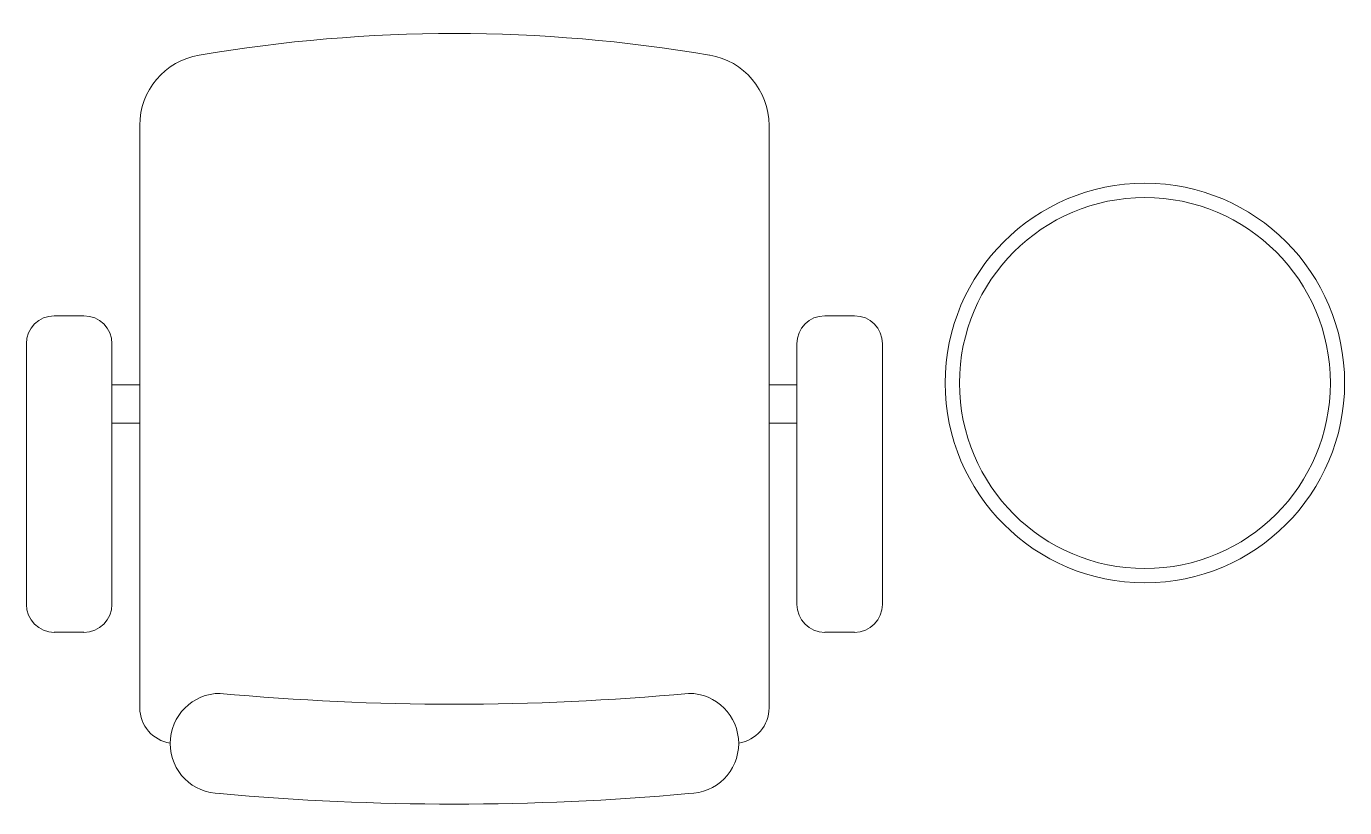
# Model space of a CAD drawing. Header units: millimetres. Extents: x 26027 to 581921, y 7230 to 233891.
# Drawn here: x 556346 to 557270, y 128346 to 128893 of the extents above; entities that cross this region are included whole.
import ezdxf

# ---------------------------------------------------------------- set-up
doc = ezdxf.new("R2010")
doc.units = ezdxf.units.MM
doc.header["$LTSCALE"] = 5
doc.layers.get('0').update_dxf_attribs({"color": 252})
doc.layers.add('Medical Equipment and Furniture', color=252, linetype='Continuous', lineweight=0)
doc.layers.add('NEW', color=252, linetype='Continuous', lineweight=5)

# ---------------------------------------------------------------- blocks, each defined once
blk = doc.blocks.new('*X15')
at = {"color": 0}
for p, q in [((5, 3), (5, 3)), ((5, 3), (5, 3)), ((5, 3), (5, 3)), ((5, 3), (5, 3)), ((5, 3), (5, 3)), ((5, 3), (5, 3)), ((5, 3), (5, 3)), ((5, 3), (5, 3)), ((5, 3), (5, 3)), ((5, 3), (5, 3)), ((5, 3), (5, 3)), ((5, 3), (5, 3)), ((5, 3), (5, 3)), ((5, 3), (5, 3)), ((5, 3), (5, 3)), ((5, 3), (5, 3)), ((5, 3), (5, 3)), ((5, 3), (5, 3)), ((5, 3), (5, 3)), ((5, 3), (5, 3)), ((5, 3), (5, 3)), ((5, 3), (5, 3)), ((5, 3), (5, 3)), ((5, 3), (5, 3)), ((5, 3), (5, 3)), ((5, 3), (5, 3)), ((5, 3), (5, 3)), ((5, 3), (5, 3)), ((5, 3), (5, 3)), ((5, 3), (5, 3)), ((5, 3), (5, 3)), ((5, 3), (5, 3)), ((5, 3), (5, 3)), ((5, 3), (5, 3)), ((5, 3), (5, 3)), ((5, 3), (5, 3)), ((5, 3), (5, 3)), ((5, 3), (5, 3)), ((5, 3), (5, 3)), ((5, 3), (5, 3)), ((5, 3), (5, 3)), ((5, 3), (5, 3)), ((5, 3), (5, 3)), ((5, 3), (5, 3)), ((5, 3), (5, 3)), ((5, 3), (5, 3)), ((5, 3), (5, 3)), ((5, 3), (5, 3)), ((5, 3), (5, 3)), ((5, 3), (5, 3)), ((5, 3), (5, 3)), ((5, 3), (5, 3)), ((5, 3), (5, 3)), ((5, 3), (5, 3)), ((5, 3), (5, 3)), ((5, 3), (5, 3)), ((5, 3), (5, 3)), ((5, 3), (5, 3)), ((5, 3), (5, 3)), ((5, 3), (5, 3)), ((5, 3), (5, 3)), ((5, 3), (5, 3)), ((5, 3), (5, 3)), ((5, 3), (5, 3)), ((5, 3), (5, 3)), ((5, 3), (5, 3)), ((6, 3), (5, 3)), ((5, 3), (5, 3)), ((6, 3), (5, 3)), ((5, 3), (5, 3)), ((6, 3), (5, 3)), ((5, 3), (5, 3)), ((6, 3), (5, 3)), ((5, 3), (5, 3)), ((5, 3), (5, 3)), ((5, 3), (5, 3)), ((5, 3), (5, 3)), ((5, 3), (5, 3)), ((5, 3), (5, 3)), ((5, 3), (5, 3)), ((5, 3), (5, 3)), ((5, 3), (5, 3)), ((5, 3), (5, 3)), ((5, 3), (5, 3)), ((5, 3), (5, 3)), ((5, 3), (5, 3)), ((5, 3), (5, 3)), ((5, 3), (5, 3)), ((5, 3), (5, 3)), ((5, 3), (5, 3)), ((5, 3), (5, 3)), ((5, 3), (5, 3)), ((5, 3), (5, 3)), ((5, 3), (5, 3)), ((5, 3), (5, 3)), ((5, 3), (5, 3)), ((6, 3), (6, 3)), ((6, 3), (6, 3)), ((6, 3), (6, 3)), ((6, 3), (6, 3)), ((6, 3), (6, 3)), ((6, 3), (6, 3)), ((6, 3), (6, 3)), ((6, 3), (6, 3)), ((6, 3), (6, 3)), ((6, 3), (6, 3)), ((6, 3), (6, 3)), ((6, 3), (6, 3)), ((6, 3), (6, 3)), ((6, 3), (6, 3)), ((6, 3), (6, 3)), ((6, 3), (6, 3)), ((6, 3), (6, 3)), ((6, 3), (6, 3)), ((6, 3), (6, 3)), ((6, 3), (6, 3)), ((6, 3), (6, 3)), ((6, 3), (6, 3)), ((6, 3), (6, 3)), ((6, 3), (6, 3)), ((6, 3), (6, 3)), ((6, 3), (6, 3)), ((6, 3), (6, 3)), ((6, 3), (6, 3)), ((6, 3), (6, 3)), ((6, 3), (6, 3)), ((6, 3), (6, 3)), ((6, 3), (6, 3)), ((6, 3), (6, 3)), ((6, 3), (6, 3)), ((6, 3), (6, 3)), ((6, 3), (6, 3)), ((6, 3), (6, 3)), ((6, 3), (6, 3)), ((6, 3), (6, 3)), ((6, 3), (6, 3)), ((6, 3), (6, 3)), ((6, 3), (6, 3)), ((6, 3), (6, 3)), ((6, 3), (6, 3)), ((6, 3), (6, 3)), ((6, 3), (6, 3)), ((6, 3), (6, 3)), ((6, 3), (6, 3)), ((6, 3), (6, 3)), ((6, 3), (6, 3)), ((6, 3), (6, 3)), ((6, 3), (6, 3)), ((6, 3), (6, 3)), ((6, 3), (6, 3)), ((6, 3), (6, 3)), ((6, 3), (6, 3)), ((6, 3), (6, 3)), ((6, 3), (6, 3)), ((6, 3), (6, 3)), ((6, 3), (6, 3)), ((6, 3), (6, 3)), ((6, 3), (6, 3)), ((6, 3), (6, 3)), ((6, 3), (6, 3)), ((6, 3), (6, 3)), ((6, 3), (6, 3)), ((6, 3), (6, 3)), ((6, 3), (6, 3)), ((6, 3), (6, 3)), ((6, 3), (6, 3)), ((6, 3), (6, 3)), ((6, 3), (6, 3)), ((6, 3), (6, 3)), ((6, 3), (6, 3)), ((6, 3), (6, 3)), ((6, 3), (6, 3)), ((6, 3), (6, 3)), ((6, 3), (6, 3)), ((6, 3), (6, 3)), ((6, 3), (6, 3)), ((6, 3), (6, 3)), ((6, 3), (6, 3)), ((6, 3), (6, 3)), ((6, 3), (6, 3)), ((6, 3), (6, 3)), ((6, 3), (6, 3)), ((6, 3), (6, 3)), ((6, 3), (6, 3)), ((6, 3), (6, 3)), ((6, 3), (6, 3)), ((6, 3), (6, 3)), ((6, 3), (6, 3)), ((6, 3), (6, 3)), ((6, 3), (6, 3)), ((6, 3), (6, 3)), ((6, 3), (6, 3)), ((6, 3), (6, 3)), ((6, 3), (6, 3)), ((6, 3), (6, 3)), ((6, 3), (6, 3)), ((6, 3), (6, 3)), ((6, 3), (6, 3)), ((6, 3), (6, 3)), ((6, 3), (6, 3)), ((6, 3), (6, 3)), ((6, 3), (6, 3)), ((6, 3), (6, 3)), ((6, 3), (6, 3)), ((6, 3), (6, 3)), ((6, 3), (6, 3)), ((6, 3), (6, 3)), ((6, 3), (6, 3)), ((6, 3), (6, 3)), ((6, 3), (6, 3)), ((6, 3), (6, 3)), ((6, 3), (6, 3)), ((6, 3), (6, 3)), ((6, 3), (6, 3)), ((6, 3), (6, 3)), ((6, 3), (6, 3)), ((6, 3), (6, 3)), ((6, 3), (6, 3)), ((6, 3), (6, 3)), ((6, 3), (6, 3)), ((6, 3), (6, 3)), ((6, 3), (6, 3)), ((6, 3), (6, 3)), ((6, 3), (6, 3)), ((6, 3), (6, 3)), ((6, 3), (6, 3)), ((6, 3), (6, 3)), ((6, 3), (6, 3)), ((6, 3), (6, 3)), ((6, 3), (6, 3)), ((6, 3), (6, 3)), ((6, 3), (6, 3)), ((6, 3), (6, 3)), ((6, 3), (6, 3)), ((6, 3), (6, 3)), ((6, 3), (6, 3)), ((6, 3), (6, 3)), ((6, 3), (6, 3)), ((6, 3), (6, 3)), ((6, 3), (6, 3)), ((6, 3), (6, 3)), ((6, 3), (6, 3)), ((6, 3), (6, 3)), ((6, 3), (6, 3)), ((6, 3), (6, 3)), ((6, 3), (6, 3)), ((6, 3), (6, 3)), ((6, 3), (6, 3)), ((6, 3), (6, 3)), ((6, 3), (6, 3)), ((6, 3), (6, 3)), ((6, 3), (6, 3)), ((6, 3), (6, 3)), ((6, 3), (6, 3)), ((6, 3), (6, 3)), ((6, 3), (6, 3)), ((6, 3), (6, 3)), ((6, 3), (6, 3)), ((6, 3), (6, 3)), ((6, 3), (6, 3)), ((6, 3), (6, 3)), ((6, 3), (6, 3)), ((6, 3), (6, 3)), ((6, 3), (6, 3)), ((6, 3), (6, 3)), ((6, 3), (6, 3)), ((6, 3), (6, 3)), ((6, 3), (6, 3)), ((6, 3), (6, 3)), ((6, 3), (6, 3)), ((6, 3), (6, 3)), ((6, 3), (6, 3)), ((6, 3), (6, 3)), ((6, 3), (6, 3)), ((6, 3), (6, 3)), ((6, 3), (6, 3)), ((6, 3), (6, 3)), ((6, 3), (6, 3)), ((6, 3), (6, 3)), ((6, 3), (6, 3)), ((6, 3), (6, 3)), ((6, 3), (6, 3)), ((6, 3), (6, 3)), ((6, 3), (6, 3)), ((6, 3), (6, 3)), ((6, 3), (6, 3)), ((6, 3), (6, 3)), ((6, 3), (6, 3)), ((6, 3), (6, 3)), ((6, 3), (6, 3)), ((6, 3), (6, 3)), ((6, 3), (6, 3)), ((6, 3), (6, 3)), ((6, 3), (6, 3)), ((6, 3), (6, 3)), ((6, 3), (6, 3)), ((6, 3), (6, 3)), ((6, 3), (6, 3)), ((6, 3), (6, 3)), ((6, 3), (6, 3)), ((6, 3), (5, 3)), ((6, 3), (5, 3)), ((6, 3), (5, 3)), ((6, 3), (5, 3)), ((6, 3), (5, 3)), ((6, 3), (6, 3)), ((6, 3), (6, 3)), ((6, 3), (6, 3)), ((6, 3), (6, 3)), ((6, 3), (6, 3)), ((6, 3), (6, 3)), ((6, 3), (6, 3)), ((6, 3), (6, 3)), ((6, 3), (6, 3)), ((6, 3), (6, 3)), ((6, 3), (6, 3)), ((6, 3), (6, 3)), ((6, 3), (6, 3)), ((6, 3), (6, 3)), ((6, 3), (6, 3)), ((6, 3), (6, 3)), ((6, 3), (6, 3)), ((6, 3), (6, 3)), ((6, 3), (6, 3)), ((6, 3), (6, 3)), ((6, 3), (6, 3)), ((6, 3), (6, 3)), ((6, 3), (6, 3)), ((6, 3), (6, 3)), ((6, 3), (6, 3)), ((6, 3), (6, 3)), ((6, 3), (6, 3)), ((6, 3), (6, 3)), ((6, 3), (6, 3)), ((6, 3), (6, 3)), ((6, 3), (6, 3)), ((6, 3), (6, 3)), ((6, 3), (6, 3)), ((6, 3), (6, 3)), ((6, 3), (6, 3)), ((6, 3), (6, 3)), ((6, 3), (6, 3)), ((6, 3), (6, 3)), ((6, 3), (6, 3)), ((6, 3), (6, 3)), ((6, 3), (6, 3)), ((6, 3), (6, 3)), ((6, 3), (6, 3)), ((6, 3), (6, 3)), ((6, 3), (6, 3)), ((6, 3), (6, 3)), ((6, 3), (6, 3)), ((6, 3), (6, 3)), ((6, 3), (6, 3)), ((6, 3), (6, 3)), ((6, 3), (6, 3)), ((6, 3), (6, 3)), ((6, 3), (6, 3)), ((6, 3), (6, 3)), ((6, 3), (6, 3)), ((6, 3), (6, 3)), ((6, 3), (6, 3)), ((6, 3), (6, 3)), ((6, 3), (6, 3)), ((6, 3), (6, 3)), ((6, 3), (6, 3)), ((6, 3), (6, 3)), ((6, 3), (6, 3)), ((6, 3), (6, 3)), ((6, 3), (6, 3)), ((6, 3), (6, 3)), ((6, 3), (6, 3)), ((6, 3), (6, 3)), ((6, 3), (6, 3)), ((6, 3), (6, 3)), ((6, 3), (6, 3)), ((6, 3), (6, 3)), ((6, 3), (6, 3)), ((6, 3), (6, 3)), ((6, 3), (6, 3)), ((6, 3), (6, 3)), ((6, 3), (6, 3)), ((6, 3), (6, 3)), ((6, 3), (6, 3)), ((6, 3), (6, 3)), ((6, 3), (6, 3)), ((6, 3), (6, 3)), ((6, 3), (6, 3)), ((6, 3), (6, 3)), ((6, 3), (6, 3)), ((6, 3), (6, 3)), ((6, 3), (6, 3)), ((6, 3), (6, 3)), ((6, 3), (6, 3)), ((6, 3), (6, 3)), ((6, 3), (6, 3)), ((6, 3), (6, 3)), ((6, 3), (6, 3)), ((6, 3), (6, 3)), ((6, 3), (6, 3)), ((6, 3), (6, 3)), ((6, 3), (6, 3)), ((6, 3), (6, 3)), ((6, 3), (6, 3)), ((6, 3), (6, 3)), ((6, 3), (6, 3)), ((6, 3), (6, 3)), ((6, 3), (6, 3)), ((6, 3), (6, 3)), ((6, 3), (6, 3)), ((6, 3), (6, 3)), ((6, 3), (6, 3)), ((6, 3), (6, 3)), ((6, 3), (6, 3)), ((6, 3), (6, 3)), ((6, 3), (6, 3)), ((6, 3), (6, 3)), ((6, 3), (6, 3)), ((6, 3), (6, 3)), ((6, 3), (6, 3)), ((6, 3), (6, 3)), ((6, 3), (6, 3)), ((6, 3), (6, 3)), ((6, 3), (6, 3)), ((6, 3), (6, 3)), ((6, 3), (6, 3)), ((6, 3), (6, 3)), ((6, 3), (6, 3)), ((6, 3), (6, 3)), ((6, 3), (6, 3)), ((6, 3), (6, 3)), ((6, 3), (6, 3)), ((6, 3), (6, 3)), ((6, 3), (6, 3)), ((6, 3), (6, 3)), ((6, 3), (6, 3)), ((6, 3), (6, 3)), ((6, 3), (6, 3)), ((6, 3), (6, 3)), ((6, 3), (6, 3)), ((6, 3), (6, 3)), ((6, 3), (6, 3)), ((6, 3), (6, 3)), ((6, 3), (6, 3)), ((6, 3), (6, 3)), ((6, 3), (6, 3)), ((6, 3), (6, 3)), ((6, 3), (6, 3)), ((6, 3), (6, 3)), ((6, 3), (6, 3)), ((6, 3), (6, 3)), ((6, 3), (6, 3)), ((6, 3), (6, 3)), ((6, 3), (6, 3)), ((6, 3), (6, 3)), ((6, 3), (6, 3)), ((6, 3), (6, 3)), ((6, 3), (6, 3)), ((6, 3), (6, 3)), ((6, 3), (6, 3)), ((6, 3), (6, 3)), ((6, 3), (6, 3)), ((6, 3), (6, 3)), ((6, 3), (6, 3)), ((6, 3), (6, 3)), ((6, 3), (6, 3)), ((6, 3), (6, 3)), ((6, 3), (6, 3)), ((6, 3), (6, 3)), ((6, 3), (6, 3)), ((6, 3), (6, 3)), ((6, 3), (6, 3)), ((6, 3), (6, 3)), ((6, 3), (6, 3)), ((6, 3), (6, 3)), ((6, 3), (6, 3)), ((6, 3), (6, 3)), ((6, 3), (6, 3)), ((6, 3), (6, 3)), ((6, 3), (6, 3)), ((6, 3), (6, 3)), ((6, 3), (6, 3)), ((6, 3), (6, 3)), ((6, 3), (6, 3)), ((6, 3), (6, 3)), ((6, 3), (6, 3)), ((6, 3), (6, 3)), ((6, 3), (6, 3)), ((6, 3), (6, 3)), ((6, 3), (6, 3)), ((6, 3), (6, 3)), ((6, 3), (6, 3)), ((6, 3), (6, 3)), ((6, 3), (6, 3)), ((6, 3), (6, 3)), ((6, 3), (6, 3)), ((6, 3), (6, 3)), ((6, 3), (6, 3)), ((6, 3), (6, 3)), ((6, 3), (6, 3)), ((6, 3), (6, 3)), ((6, 3), (6, 3)), ((6, 3), (6, 3)), ((6, 3), (6, 3)), ((6, 3), (6, 3)), ((6, 3), (6, 3)), ((6, 3), (6, 3)), ((6, 3), (6, 3)), ((6, 3), (6, 3)), ((6, 3), (6, 3)), ((6, 3), (6, 3)), ((6, 3), (6, 3)), ((6, 3), (6, 3)), ((6, 3), (6, 3)), ((6, 3), (6, 3)), ((6, 3), (6, 3)), ((6, 3), (6, 3)), ((6, 3), (6, 3)), ((6, 3), (6, 3)), ((6, 3), (6, 3)), ((6, 3), (6, 3)), ((6, 3), (6, 3)), ((6, 3), (6, 3)), ((6, 3), (6, 3)), ((6, 3), (6, 3)), ((6, 3), (6, 3)), ((6, 3), (6, 3)), ((6, 3), (6, 3)), ((6, 3), (6, 3)), ((6, 3), (6, 3)), ((6, 3), (6, 3)), ((6, 3), (6, 3)), ((6, 3), (6, 3)), ((6, 3), (6, 3)), ((6, 3), (6, 3)), ((6, 3), (6, 3)), ((6, 3), (6, 3)), ((6, 3), (6, 3)), ((6, 3), (6, 3)), ((6, 3), (6, 3)), ((6, 3), (6, 3)), ((6, 3), (6, 3)), ((6, 3), (6, 3)), ((6, 3), (6, 3)), ((6, 3), (6, 3)), ((6, 3), (6, 3)), ((6, 3), (6, 3)), ((6, 3), (6, 3)), ((6, 3), (6, 3)), ((6, 3), (6, 3)), ((6, 3), (6, 3)), ((6, 3), (6, 3)), ((6, 3), (6, 3)), ((6, 3), (6, 3)), ((6, 3), (6, 3)), ((6, 3), (6, 3)), ((6, 3), (6, 3)), ((6, 3), (6, 3)), ((6, 3), (6, 3)), ((6, 3), (6, 3)), ((6, 3), (6, 3)), ((6, 3), (6, 3)), ((6, 3), (6, 3)), ((6, 3), (6, 3)), ((6, 3), (6, 3)), ((6, 3), (6, 3)), ((6, 3), (6, 3)), ((6, 3), (6, 3)), ((6, 3), (6, 3)), ((6, 3), (6, 3)), ((6, 3), (6, 3)), ((6, 3), (6, 3)), ((6, 3), (6, 3)), ((6, 3), (6, 3)), ((6, 3), (6, 3)), ((6, 3), (6, 3)), ((6, 3), (6, 3)), ((6, 3), (6, 3)), ((6, 3), (6, 3)), ((6, 3), (6, 3)), ((6, 3), (6, 3)), ((6, 3), (6, 3)), ((6, 3), (6, 3)), ((6, 3), (6, 3)), ((6, 3), (6, 3)), ((6, 3), (6, 3)), ((6, 3), (6, 3)), ((6, 3), (6, 3)), ((6, 3), (6, 3)), ((6, 3), (6, 3)), ((6, 3), (6, 3)), ((6, 3), (6, 3)), ((6, 3), (6, 3)), ((6, 3), (6, 3)), ((6, 3), (6, 3)), ((6, 3), (6, 3)), ((6, 3), (6, 3)), ((6, 3), (6, 3)), ((6, 3), (6, 3)), ((6, 3), (6, 3)), ((6, 3), (6, 3)), ((6, 3), (6, 3)), ((6, 3), (6, 3)), ((6, 3), (6, 3)), ((6, 3), (6, 3)), ((6, 3), (6, 3)), ((6, 3), (6, 3)), ((6, 3), (6, 3)), ((6, 3), (6, 3)), ((6, 3), (6, 3)), ((6, 3), (6, 3)), ((6, 3), (6, 3)), ((6, 3), (6, 3)), ((6, 3), (6, 3)), ((6, 3), (6, 3)), ((6, 3), (6, 3)), ((6, 3), (6, 3)), ((6, 3), (6, 3)), ((6, 3), (6, 3)), ((6, 3), (6, 3)), ((6, 3), (6, 3)), ((6, 3), (6, 3))]:
    blk.add_line(p, q, dxfattribs=at)
blk = doc.blocks.new('*X16')
at = {"color": 0}
for p, q in [((13, 1), (13, 1)), ((13, 1), (13, 1)), ((13, 1), (13, 1)), ((13, 1), (13, 1)), ((13, 1), (13, 1)), ((13, 1), (13, 1)), ((13, 1), (13, 1)), ((13, 1), (13, 1)), ((13, 1), (13, 1)), ((13, 1), (13, 1)), ((13, 1), (13, 1)), ((13, 1), (13, 1)), ((13, 1), (13, 1)), ((13, 1), (13, 1)), ((13, 1), (13, 1)), ((13, 1), (14, 1)), ((13, 1), (14, 1)), ((13, 1), (14, 1)), ((13, 1), (13, 1)), ((13, 1), (13, 1)), ((13, 1), (13, 1)), ((13, 1), (13, 1)), ((13, 1), (13, 1)), ((13, 1), (13, 1)), ((13, 1), (13, 1)), ((13, 1), (13, 1)), ((13, 1), (13, 1)), ((13, 1), (13, 1)), ((13, 1), (13, 1)), ((13, 1), (13, 1)), ((13, 1), (13, 1)), ((13, 1), (13, 1)), ((13, 1), (13, 1)), ((13, 1), (13, 1)), ((13, 1), (13, 1)), ((13, 1), (13, 1)), ((13, 1), (13, 1)), ((13, 1), (13, 1)), ((13, 1), (13, 1)), ((13, 1), (13, 1)), ((13, 1), (13, 1)), ((13, 1), (13, 1)), ((13, 1), (13, 1)), ((13, 1), (13, 1)), ((13, 1), (13, 1)), ((13, 1), (13, 1)), ((13, 1), (13, 1)), ((13, 1), (13, 1)), ((13, 1), (13, 1)), ((13, 1), (13, 1)), ((13, 1), (13, 1)), ((13, 1), (13, 1)), ((13, 1), (13, 1)), ((13, 1), (13, 1)), ((13, 1), (13, 1)), ((13, 1), (13, 1)), ((13, 1), (13, 1)), ((13, 1), (13, 1)), ((13, 1), (13, 1)), ((13, 1), (13, 1)), ((13, 1), (13, 1)), ((13, 1), (13, 1)), ((13, 1), (13, 1)), ((13, 1), (13, 1)), ((13, 1), (13, 1)), ((13, 1), (13, 1)), ((13, 1), (13, 1)), ((13, 1), (13, 1)), ((13, 1), (13, 1)), ((13, 1), (13, 1)), ((13, 1), (13, 1)), ((13, 1), (13, 1)), ((13, 1), (13, 1)), ((13, 1), (13, 1)), ((13, 1), (13, 1)), ((13, 1), (13, 1)), ((13, 1), (13, 1)), ((13, 1), (13, 1)), ((13, 1), (13, 1)), ((13, 1), (13, 1)), ((13, 1), (13, 1)), ((13, 1), (13, 1)), ((13, 1), (13, 1)), ((13, 1), (13, 1)), ((13, 1), (13, 1)), ((13, 1), (13, 1)), ((13, 1), (13, 1)), ((13, 1), (13, 1)), ((13, 1), (13, 1)), ((13, 1), (13, 1)), ((13, 1), (13, 1)), ((13, 1), (13, 1)), ((13, 1), (13, 1)), ((13, 1), (13, 1)), ((13, 1), (13, 1)), ((13, 1), (13, 1)), ((13, 1), (13, 1)), ((13, 1), (13, 1)), ((13, 1), (13, 1)), ((13, 1), (13, 1)), ((13, 1), (13, 1)), ((13, 1), (13, 1)), ((13, 1), (13, 1)), ((13, 1), (13, 1)), ((13, 1), (13, 1)), ((13, 1), (13, 1)), ((13, 1), (13, 1)), ((13, 1), (13, 1)), ((13, 1), (13, 1)), ((13, 1), (13, 1)), ((13, 1), (13, 1)), ((13, 1), (13, 1)), ((13, 1), (13, 1)), ((13, 1), (13, 1)), ((13, 1), (13, 1)), ((13, 1), (13, 1)), ((13, 1), (13, 1)), ((13, 1), (13, 1)), ((13, 1), (13, 1)), ((13, 1), (13, 1)), ((13, 1), (13, 1)), ((13, 1), (13, 1)), ((13, 1), (13, 1)), ((13, 1), (14, 1)), ((13, 0), (13, 0)), ((13, 0), (13, 0)), ((13, 0), (13, 0)), ((13, 0), (13, 0)), ((13, 0), (13, 0)), ((13, 0), (13, 0)), ((13, 0), (13, 0)), ((13, 0), (13, 0)), ((13, 0), (13, 0)), ((13, 0), (13, 0)), ((13, 0), (13, 0)), ((13, 0), (13, 0)), ((13, 0), (13, 0)), ((13, 0), (13, 0)), ((13, 0), (13, 0)), ((13, 0), (13, 0)), ((13, 0), (13, 0)), ((13, 0), (13, 0)), ((13, 0), (13, 0)), ((13, 0), (13, 0)), ((13, 0), (13, 0)), ((13, 0), (13, 0)), ((13, 0), (13, 0)), ((13, 0), (13, 0)), ((13, 0), (13, 0)), ((13, 0), (13, 0)), ((13, 0), (13, 0)), ((13, 0), (13, 0)), ((13, 0), (13, 0)), ((13, 0), (13, 0)), ((13, 0), (13, 0)), ((13, 0), (13, 0)), ((13, 0), (13, 0)), ((13, 0), (13, 0)), ((13, 0), (13, 0)), ((13, 0), (13, 0)), ((13, 0), (13, 0)), ((13, 0), (13, 0)), ((13, 0), (13, 0)), ((13, 0), (13, 0)), ((13, 0), (13, 0)), ((13, 0), (13, 0)), ((13, 0), (13, 0)), ((13, 0), (13, 0)), ((13, 0), (13, 0)), ((13, 0), (13, 0)), ((13, 0), (13, 0)), ((13, 0), (13, 0)), ((13, 0), (14, 0)), ((13, 0), (14, 0)), ((13, 0), (13, 0)), ((13, 0), (14, 0)), ((14, 1), (14, 1)), ((14, 1), (14, 1)), ((14, 1), (14, 1)), ((14, 1), (14, 1)), ((14, 1), (14, 1)), ((14, 1), (14, 1)), ((14, 1), (14, 1)), ((14, 1), (14, 1)), ((14, 1), (14, 1)), ((14, 1), (14, 1)), ((14, 1), (14, 1)), ((14, 1), (14, 1)), ((14, 1), (14, 1)), ((14, 1), (14, 1)), ((14, 1), (14, 1)), ((14, 1), (14, 1)), ((14, 1), (14, 1)), ((14, 1), (14, 1)), ((14, 1), (14, 1)), ((14, 1), (14, 1)), ((14, 1), (14, 1)), ((14, 1), (14, 1)), ((14, 1), (14, 1)), ((14, 1), (14, 1)), ((14, 1), (14, 1)), ((14, 1), (14, 1)), ((14, 1), (14, 1)), ((14, 1), (14, 1)), ((14, 1), (14, 1)), ((14, 1), (14, 1)), ((14, 1), (14, 1)), ((14, 1), (14, 1)), ((14, 1), (14, 1)), ((14, 1), (14, 1)), ((14, 1), (14, 1)), ((14, 1), (14, 1)), ((14, 1), (14, 1)), ((14, 1), (14, 1)), ((14, 1), (14, 1)), ((14, 1), (14, 1)), ((14, 1), (14, 1)), ((14, 1), (14, 1)), ((14, 1), (14, 1)), ((14, 1), (14, 1)), ((14, 1), (14, 1)), ((14, 1), (14, 1)), ((14, 1), (14, 1)), ((14, 1), (14, 1)), ((14, 1), (14, 1)), ((14, 1), (14, 1)), ((14, 1), (14, 1)), ((14, 1), (14, 1)), ((14, 1), (14, 1)), ((14, 1), (14, 1)), ((14, 1), (14, 1)), ((14, 1), (14, 1)), ((14, 1), (14, 1)), ((14, 1), (14, 1)), ((14, 1), (14, 1)), ((14, 1), (14, 1)), ((14, 1), (14, 1)), ((14, 1), (14, 1)), ((14, 1), (14, 1)), ((14, 1), (14, 1)), ((14, 1), (14, 1)), ((14, 1), (14, 1)), ((14, 1), (14, 1)), ((14, 1), (14, 1)), ((14, 1), (14, 1)), ((14, 1), (14, 1)), ((14, 1), (14, 1)), ((14, 1), (14, 1)), ((14, 1), (14, 1)), ((14, 1), (14, 1)), ((14, 1), (14, 1)), ((14, 1), (14, 1)), ((14, 1), (14, 1)), ((14, 1), (14, 1)), ((14, 1), (14, 1)), ((14, 1), (14, 1)), ((14, 1), (14, 1)), ((14, 1), (14, 1)), ((14, 1), (14, 1)), ((14, 1), (14, 1)), ((14, 1), (14, 1)), ((14, 1), (14, 1)), ((14, 1), (14, 1)), ((14, 1), (14, 1)), ((14, 1), (14, 1)), ((14, 1), (14, 1)), ((14, 1), (14, 1)), ((14, 1), (14, 1)), ((14, 1), (14, 1)), ((14, 1), (14, 1)), ((14, 0), (14, 0)), ((14, 0), (14, 0)), ((14, 0), (14, 0)), ((14, 0), (14, 0)), ((14, 0), (14, 0)), ((14, 0), (14, 0)), ((14, 0), (14, 0)), ((14, 0), (14, 0)), ((14, 0), (14, 0)), ((14, 0), (14, 0)), ((14, 0), (14, 0)), ((14, 0), (14, 0)), ((14, 0), (14, 0)), ((14, 0), (14, 0)), ((14, 0), (14, 0)), ((14, 0), (14, 0)), ((14, 0), (14, 0)), ((14, 0), (14, 0)), ((14, 0), (14, 0)), ((14, 0), (14, 0)), ((14, 0), (14, 0)), ((14, 0), (14, 0)), ((14, 0), (14, 0)), ((14, 0), (14, 0)), ((14, 0), (14, 0)), ((14, 0), (14, 0)), ((14, 0), (14, 0)), ((14, 0), (14, 0)), ((14, 0), (14, 0)), ((14, 0), (14, 0)), ((14, 0), (14, 0)), ((14, 0), (14, 0)), ((14, 0), (14, 0)), ((14, 0), (14, 0)), ((14, 0), (14, 0)), ((14, 0), (14, 0)), ((14, 0), (14, 0)), ((14, 0), (14, 0)), ((14, 0), (14, 0)), ((14, 0), (14, 0)), ((14, 0), (14, 0)), ((14, 0), (14, 0)), ((14, 0), (14, 0)), ((14, 0), (14, 0)), ((14, 0), (14, 0)), ((14, 0), (14, 0)), ((14, 0), (14, 0)), ((14, 0), (14, 0)), ((13, 0), (13, 0)), ((13, 0), (14, 0)), ((13, 0), (13, 0)), ((13, 0), (14, 0)), ((13, 0), (13, 0)), ((13, 0), (14, 0)), ((13, 0), (13, 0)), ((13, 0), (13, 0)), ((13, 0), (13, 0)), ((13, 0), (13, 0)), ((13, 0), (14, 0)), ((13, 0), (13, 0)), ((13, 0), (14, 0)), ((13, 0), (13, 0)), ((13, 0), (14, 0)), ((13, 0), (13, 0)), ((13, 0), (14, 0)), ((13, 0), (13, 0)), ((13, 0), (14, 0)), ((13, 0), (13, 0)), ((13, 0), (14, 0)), ((13, 0), (13, 0)), ((13, 0), (14, 0)), ((13, 0), (13, 0)), ((13, 0), (13, 0)), ((13, 0), (13, 0)), ((13, 0), (14, 0)), ((13, 0), (13, 0)), ((13, 0), (14, 0)), ((13, 0), (13, 0)), ((13, 0), (14, 0)), ((13, 0), (13, 0)), ((13, 0), (14, 0)), ((13, 0), (13, 0)), ((13, 0), (13, 0)), ((13, 0), (13, 0)), ((13, 0), (13, 0)), ((13, 0), (13, 0)), ((13, 0), (13, 0)), ((13, 0), (13, 0)), ((13, 0), (13, 0)), ((13, 0), (13, 0)), ((13, 0), (13, 0)), ((13, 0), (13, 0)), ((13, 0), (13, 0)), ((13, 0), (13, 0)), ((13, 0), (13, 0)), ((13, 0), (13, 0)), ((13, 0), (13, 0)), ((13, 0), (13, 0)), ((13, 0), (13, 0)), ((13, 0), (13, 0)), ((13, 0), (13, 0)), ((13, 0), (13, 0)), ((13, 0), (13, 0)), ((13, 0), (13, 0)), ((13, 0), (13, 0)), ((13, 0), (13, 0)), ((13, 0), (13, 0)), ((13, 0), (13, 0)), ((13, 0), (13, 0)), ((13, 0), (13, 0)), ((13, 0), (13, 0)), ((13, 0), (13, 0)), ((13, -1), (13, -1)), ((13, -1), (13, -1)), ((13, -1), (13, -1)), ((13, -1), (13, -1)), ((13, -1), (13, -1)), ((13, -1), (14, -1)), ((13, -1), (13, -1)), ((14, 0), (14, 0)), ((14, 0), (14, 0)), ((14, 0), (14, 0)), ((14, 0), (14, 0)), ((14, 0), (14, 0)), ((14, 0), (14, 0)), ((14, 0), (14, 0)), ((14, 0), (14, 0)), ((14, 0), (14, 0)), ((14, 0), (14, 0)), ((14, 0), (14, 0)), ((14, 0), (14, 0)), ((14, 0), (14, 0)), ((14, 0), (14, 0)), ((14, 0), (14, 0)), ((13, 0), (14, 0)), ((14, 0), (14, 0)), ((14, 0), (14, 0)), ((14, 0), (14, 0)), ((14, 0), (14, 0)), ((14, 0), (14, 0)), ((14, 0), (14, 0)), ((14, 0), (14, 0)), ((14, 0), (14, 0)), ((14, 0), (14, 0)), ((14, 0), (14, 0)), ((14, 0), (14, 0)), ((14, 0), (14, 0)), ((14, 0), (14, 0)), ((14, 0), (14, 0)), ((14, 0), (14, 0)), ((14, 0), (14, 0)), ((14, 0), (14, 0)), ((14, 0), (14, 0)), ((14, 0), (14, 0)), ((14, 0), (14, 0)), ((14, 0), (14, 0)), ((14, 0), (14, 0)), ((14, 0), (14, 0)), ((14, 0), (14, 0)), ((14, 0), (14, 0)), ((14, 0), (14, 0)), ((14, 0), (14, 0)), ((14, 0), (14, 0)), ((14, 0), (14, 0)), ((14, 0), (14, 0)), ((14, 0), (14, 0)), ((14, 0), (14, 0)), ((14, 0), (14, 0)), ((14, 0), (14, 0)), ((14, -1), (14, -1)), ((14, -1), (14, -1)), ((14, -1), (14, -1)), ((14, -1), (14, -1)), ((14, -1), (14, -1))]:
    blk.add_line(p, q, dxfattribs=at)
blk = doc.blocks.new('GF21018-P')
at = {"color": 0}
for p, q in [((-0.2207, 0.47563), (-0.2207, 0.0675)), ((0.22049, 0.47563), (0.22049, 0.0675)), ((-0.2806, 0.34221), (-0.25983, 0.34221)), ((0.25963, 0.34221), (0.2804, 0.34221)), ((-0.30021, 0.32259), (-0.30021, 0.14)), ((-0.24021, 0.32259), (-0.24021, 0.14)), ((0.24001, 0.32259), (0.24001, 0.14)), ((0.30001, 0.32259), (0.30001, 0.14)), ((-0.24021, 0.29372), (-0.2207, 0.29372)), ((0.22049, 0.29372), (0.24001, 0.29372)), ((-0.24021, 0.26708), (-0.2207, 0.26708)), ((0.22049, 0.26708), (0.24001, 0.26708)), ((-0.2806, 0.12039), (-0.25983, 0.12039)), ((0.25963, 0.12039), (0.2804, 0.12039))]:
    blk.add_line(p, q, dxfattribs=at)
for points in [[(0.24001, 0.29372), (0.24001, 0.29372), (0.24001, 0.29372), (0.24001, 0.29372), (0.24001, 0.29372), (0.24001, 0.29372), (0.24001, 0.29372), (0.24001, 0.29372), (0.24001, 0.29372), (0.24001, 0.29372), (0.24001, 0.29372), (0.24001, 0.29372), (0.24001, 0.29372), (0.24001, 0.29372), (0.24001, 0.29372), (0.24001, 0.29372), (0.24001, 0.29372), (0.24001, 0.29372), (0.24001, 0.29372), (0.24001, 0.29372), (0.24001, 0.29372), (0.24001, 0.29372), (0.24001, 0.29372), (0.24001, 0.29372), (0.24001, 0.29372), (0.24001, 0.29372), (0.24001, 0.29372), (0.24001, 0.29372), (0.24001, 0.29372), (0.24001, 0.29372), (0.24001, 0.29372), (0.24001, 0.29372), (0.24001, 0.29372), (0.24001, 0.29372), (0.24001, 0.29372), (0.24001, 0.29372), (0.24001, 0.29372), (0.24001, 0.29372), (0.24001, 0.29372), (0.24001, 0.29372), (0.24001, 0.29372), (0.24001, 0.29372), (0.24001, 0.29372), (0.24001, 0.29372), (0.24001, 0.29372), (0.24001, 0.29372), (0.24001, 0.29372), (0.24001, 0.29372), (0.24001, 0.29372), (0.24001, 0.29372), (0.24001, 0.29372), (0.24001, 0.29372), (0.24001, 0.29372), (0.24001, 0.29372), (0.24001, 0.29372), (0.24001, 0.29372), (0.24001, 0.29372), (0.24001, 0.29372), (0.24001, 0.29372), (0.24001, 0.29372), (0.24001, 0.29372), (0.24001, 0.29372), (0.24001, 0.29372), (0.24001, 0.29372), (0.24001, 0.29372), (0.24001, 0.29372), (0.24001, 0.29372), (0.24001, 0.29372), (0.24001, 0.29372), (0.24001, 0.29372), (0.24001, 0.29372), (0.24001, 0.29372), (0.24001, 0.29372), (0.24001, 0.29372), (0.24001, 0.29372), (0.24001, 0.29372), (0.24001, 0.29372), (0.24001, 0.29372), (0.24001, 0.29372), (0.24001, 0.29372), (0.24001, 0.29372), (0.24001, 0.29372), (0.24001, 0.29372), (0.24001, 0.29372), (0.24001, 0.29372), (0.24001, 0.29372), (0.24001, 0.29372), (0.24001, 0.29372), (0.24001, 0.29372), (0.24001, 0.29372), (0.24001, 0.29372), (0.24001, 0.29372), (0.24001, 0.29372), (0.24001, 0.29372), (0.24001, 0.29372), (0.24001, 0.29372), (0.24001, 0.29372), (0.24001, 0.29372), (0.24001, 0.29372), (0.24001, 0.29372), (0.24001, 0.29372), (0.24001, 0.29372), (0.24001, 0.29372), (0.24001, 0.29372), (0.24001, 0.29372), (0.24001, 0.29372), (0.24001, 0.29372), (0.24001, 0.29372), (0.24001, 0.29372), (0.24001, 0.29372), (0.24001, 0.29372), (0.24001, 0.29372), (0.24001, 0.29372), (0.24001, 0.29372), (0.24001, 0.29372), (0.24001, 0.29372), (0.24001, 0.29372), (0.24001, 0.29372), (0.24001, 0.29372), (0.24001, 0.29372), (0.24001, 0.29372), (0.24001, 0.29372), (0.24001, 0.29372), (0.24001, 0.29372), (0.24001, 0.29372), (0.24001, 0.29372), (0.24001, 0.29372), (0.24001, 0.29372), (0.24001, 0.29372), (0.24001, 0.29372), (0.24001, 0.29372), (0.24001, 0.29372), (0.24001, 0.29372), (0.24001, 0.29372), (0.24001, 0.29372), (0.24001, 0.29372), (0.24001, 0.29372), (0.24001, 0.29372), (0.24001, 0.29372), (0.24001, 0.29372), (0.24001, 0.29372), (0.24001, 0.29372), (0.24001, 0.29372), (0.24001, 0.29372), (0.24001, 0.29372), (0.24001, 0.29372), (0.24001, 0.29372), (0.24001, 0.29372), (0.24001, 0.29372), (0.24001, 0.29372), (0.24001, 0.29372), (0.24001, 0.29372), (0.24001, 0.29372), (0.24001, 0.29372), (0.24001, 0.29372), (0.24001, 0.29372), (0.24001, 0.29372), (0.24001, 0.29372), (0.24001, 0.29372), (0.24001, 0.29372), (0.24001, 0.29372), (0.24001, 0.29372), (0.24001, 0.29372), (0.24001, 0.29372), (0.24001, 0.29372), (0.24001, 0.29372), (0.24001, 0.29372), (0.24001, 0.29372), (0.24001, 0.29372), (0.24001, 0.29372), (0.24001, 0.29372), (0.24001, 0.29372), (0.24001, 0.29372), (0.24001, 0.29372), (0.24001, 0.29372), (0.24001, 0.29372), (0.24001, 0.29372), (0.24001, 0.29372), (0.24001, 0.29372), (0.24001, 0.29372), (0.24001, 0.29372), (0.24001, 0.29372), (0.24001, 0.29372), (0.24001, 0.29372), (0.24001, 0.29372), (0.24001, 0.29372), (0.24001, 0.29372), (0.24001, 0.29372), (0.24001, 0.29372), (0.24001, 0.29372), (0.24001, 0.29372), (0.24001, 0.29372), (0.24001, 0.29372), (0.24001, 0.29372), (0.24001, 0.29372), (0.24001, 0.29372), (0.24001, 0.29372), (0.24001, 0.29372), (0.24001, 0.29372), (0.24001, 0.29372), (0.24001, 0.29372), (0.24001, 0.29372), (0.24001, 0.29372), (0.24001, 0.29372), (0.24001, 0.29372), (0.24001, 0.29372), (0.24001, 0.29372), (0.24001, 0.29372), (0.24001, 0.29372), (0.24001, 0.29372), (0.24001, 0.29372), (0.24001, 0.29372), (0.24001, 0.29372), (0.24001, 0.29372), (0.24001, 0.29372), (0.24001, 0.29372), (0.24001, 0.29372), (0.24001, 0.29372), (0.24001, 0.29372), (0.24001, 0.29372), (0.24001, 0.29372), (0.24001, 0.29372), (0.24001, 0.29372), (0.24001, 0.29372), (0.24001, 0.29372), (0.24001, 0.29372), (0.24001, 0.29372), (0.24001, 0.29372), (0.24001, 0.29372), (0.24001, 0.29372), (0.24001, 0.29372), (0.24001, 0.29372), (0.24001, 0.29372), (0.24001, 0.29372), (0.24001, 0.29372), (0.24001, 0.29372), (0.24001, 0.29372), (0.24001, 0.29372), (0.24001, 0.29372), (0.24001, 0.29372), (0.24001, 0.29372), (0.24001, 0.29372), (0.24001, 0.29372), (0.24001, 0.29372), (0.24001, 0.29372), (0.24001, 0.29372), (0.24001, 0.29372), (0.24001, 0.29372), (0.24001, 0.29372), (0.24001, 0.29372), (0.24001, 0.29372), (0.24001, 0.29372), (0.24001, 0.29372), (0.24001, 0.29372), (0.24001, 0.29372), (0.24001, 0.29372), (0.24001, 0.29372), (0.24001, 0.29372), (0.24001, 0.29372), (0.24001, 0.29372), (0.24001, 0.29372), (0.24001, 0.29372), (0.24001, 0.29372), (0.24001, 0.29372), (0.24001, 0.29372), (0.24001, 0.29372), (0.24001, 0.29372), (0.24001, 0.29372), (0.24001, 0.29372), (0.24001, 0.29372), (0.24001, 0.29372), (0.24001, 0.29372), (0.24001, 0.29372), (0.24001, 0.29372), (0.24001, 0.29372), (0.24001, 0.29372), (0.24001, 0.29372)], [(0.24001, 0.29372), (0.24001, 0.29372), (0.24001, 0.29372), (0.24001, 0.29372), (0.24001, 0.29372), (0.24001, 0.29372), (0.24001, 0.29372), (0.24001, 0.29372), (0.24001, 0.29372), (0.24001, 0.29372), (0.24001, 0.29372), (0.24001, 0.29372), (0.24001, 0.29372), (0.24001, 0.29372), (0.24001, 0.29372), (0.24001, 0.29372), (0.24001, 0.29372), (0.24001, 0.29372), (0.24001, 0.29372), (0.24001, 0.29372), (0.24001, 0.29372), (0.24001, 0.29372), (0.24001, 0.29372), (0.24001, 0.29372), (0.24001, 0.29372), (0.24001, 0.29372), (0.24001, 0.29372), (0.24001, 0.29372), (0.24001, 0.29372), (0.24001, 0.29372), (0.24001, 0.29372), (0.24001, 0.29372), (0.24001, 0.29372), (0.24001, 0.29372), (0.24001, 0.29372), (0.24001, 0.29372), (0.24001, 0.29372), (0.24001, 0.29372), (0.24001, 0.29372), (0.24001, 0.29372), (0.24001, 0.29372), (0.24001, 0.29372), (0.24001, 0.29372), (0.24001, 0.29372), (0.24001, 0.29372), (0.24001, 0.29372), (0.24001, 0.29372), (0.24001, 0.29372), (0.24001, 0.29372), (0.24001, 0.29372), (0.24001, 0.29372), (0.24001, 0.29372), (0.24001, 0.29372), (0.24001, 0.29372), (0.24001, 0.29372), (0.24001, 0.29372), (0.24001, 0.29372), (0.24001, 0.29372), (0.24001, 0.29372), (0.24001, 0.29372), (0.24001, 0.29372), (0.24001, 0.29372), (0.24001, 0.29372), (0.24001, 0.29372), (0.24001, 0.29372), (0.24001, 0.29372), (0.24001, 0.29372), (0.24001, 0.29372), (0.24001, 0.29372), (0.24001, 0.29372), (0.24001, 0.29372), (0.24001, 0.29372), (0.24001, 0.29372), (0.24001, 0.29372), (0.24001, 0.29372), (0.24001, 0.29372), (0.24001, 0.29372), (0.24001, 0.29372), (0.24001, 0.29372), (0.24001, 0.29372), (0.24001, 0.29372), (0.24001, 0.29372), (0.24001, 0.29372), (0.24001, 0.29372), (0.24001, 0.29372), (0.24001, 0.29372), (0.24001, 0.29372), (0.24001, 0.29372), (0.24001, 0.29372), (0.24001, 0.29372), (0.24001, 0.29372), (0.24001, 0.29372), (0.24001, 0.29372), (0.24001, 0.29372), (0.24001, 0.29372), (0.24001, 0.29372), (0.24001, 0.29372), (0.24001, 0.29372), (0.24001, 0.29372), (0.24001, 0.29372), (0.24001, 0.29372), (0.24001, 0.29372), (0.24001, 0.29372), (0.24001, 0.29372), (0.24001, 0.29372), (0.24001, 0.29372), (0.24001, 0.29372), (0.24001, 0.29372), (0.24001, 0.29372), (0.24001, 0.29372), (0.24001, 0.29372), (0.24001, 0.29372), (0.24001, 0.29372), (0.24001, 0.29372), (0.24001, 0.29372), (0.24001, 0.29372), (0.24001, 0.29372), (0.24001, 0.29372), (0.24001, 0.29372), (0.24001, 0.29372), (0.24001, 0.29372), (0.24001, 0.29372), (0.24001, 0.29372), (0.24001, 0.29372), (0.24001, 0.29372), (0.24001, 0.29372), (0.24001, 0.29372), (0.24001, 0.29372), (0.24001, 0.29372), (0.24001, 0.29372), (0.24001, 0.29372), (0.24001, 0.29372), (0.24001, 0.29372), (0.24001, 0.29372), (0.24001, 0.29372), (0.24001, 0.29372), (0.24001, 0.29372), (0.24001, 0.29372), (0.24001, 0.29372), (0.24001, 0.29372), (0.24001, 0.29372), (0.24001, 0.29372), (0.24001, 0.29372), (0.24001, 0.29372), (0.24001, 0.29372), (0.24001, 0.29372), (0.24001, 0.29372), (0.24001, 0.29372), (0.24001, 0.29372), (0.24001, 0.29372), (0.24001, 0.29372), (0.24001, 0.29372), (0.24001, 0.29372), (0.24001, 0.29372), (0.24001, 0.29372), (0.24001, 0.29372), (0.24001, 0.29372), (0.24001, 0.29372), (0.24001, 0.29372), (0.24001, 0.29372), (0.24001, 0.29372), (0.24001, 0.29372), (0.24001, 0.29372), (0.24001, 0.29372), (0.24001, 0.29372), (0.24001, 0.29372), (0.24001, 0.29372), (0.24001, 0.29372), (0.24001, 0.29372), (0.24001, 0.29372), (0.24001, 0.29372), (0.24001, 0.29372), (0.24001, 0.29372), (0.24001, 0.29372), (0.24001, 0.29372), (0.24001, 0.29372), (0.24001, 0.29372), (0.24001, 0.29372), (0.24001, 0.29372), (0.24001, 0.29372), (0.24001, 0.29372), (0.24001, 0.29372), (0.24001, 0.29372), (0.24001, 0.29372), (0.24001, 0.29372), (0.24001, 0.29372), (0.24001, 0.29372), (0.24001, 0.29372), (0.24001, 0.29372), (0.24001, 0.29372), (0.24001, 0.29372), (0.24001, 0.29372), (0.24001, 0.29372), (0.24001, 0.29372), (0.24001, 0.29372), (0.24001, 0.29372), (0.24001, 0.29372), (0.24001, 0.29372), (0.24001, 0.29372), (0.24001, 0.29372), (0.24001, 0.29372), (0.24001, 0.29372), (0.24001, 0.29372), (0.24001, 0.29372), (0.24001, 0.29372), (0.24001, 0.29372), (0.24001, 0.29372), (0.24001, 0.29372), (0.24001, 0.29372), (0.24001, 0.29372), (0.24001, 0.29372), (0.24001, 0.29372), (0.24001, 0.29372), (0.24001, 0.29372), (0.24001, 0.29372), (0.24001, 0.29372), (0.24001, 0.29372), (0.24001, 0.29372), (0.24001, 0.29372)], [(0.24001, 0.29372), (0.24001, 0.29372), (0.24001, 0.29372), (0.24001, 0.29372), (0.24001, 0.29372), (0.24001, 0.29372), (0.24001, 0.29372), (0.24001, 0.29372), (0.24001, 0.29372), (0.24001, 0.29372), (0.24001, 0.29372), (0.24001, 0.29372), (0.24001, 0.29372), (0.24001, 0.29372), (0.24001, 0.29372), (0.24001, 0.29372), (0.24001, 0.29372), (0.24001, 0.29372), (0.24001, 0.29372), (0.24001, 0.29372), (0.24001, 0.29372), (0.24001, 0.29372), (0.24001, 0.29372), (0.24001, 0.29372), (0.24001, 0.29372), (0.24001, 0.29372), (0.24001, 0.29372), (0.24001, 0.29372), (0.24001, 0.29372), (0.24001, 0.29372), (0.24001, 0.29372), (0.24001, 0.29372), (0.24001, 0.29372), (0.24001, 0.29372), (0.24001, 0.29372), (0.24001, 0.29372), (0.24001, 0.29372), (0.24001, 0.29372), (0.24001, 0.29372), (0.24001, 0.29372), (0.24001, 0.29372), (0.24001, 0.29372), (0.24001, 0.29372), (0.24001, 0.29372), (0.24001, 0.29372), (0.24001, 0.29372), (0.24001, 0.29372), (0.24001, 0.29372), (0.24001, 0.29372), (0.24001, 0.29372), (0.24001, 0.29372), (0.24001, 0.29372), (0.24001, 0.29372), (0.24001, 0.29372), (0.24001, 0.29372), (0.24001, 0.29372), (0.24001, 0.29372), (0.24001, 0.29372), (0.24001, 0.29372), (0.24001, 0.29372), (0.24001, 0.29372), (0.24001, 0.29372), (0.24001, 0.29372), (0.24001, 0.29372), (0.24001, 0.29372), (0.24001, 0.29372), (0.24001, 0.29372), (0.24001, 0.29372), (0.24001, 0.29372), (0.24001, 0.29372), (0.24001, 0.29372), (0.24001, 0.29372), (0.24001, 0.29372), (0.24001, 0.29372), (0.24001, 0.29372), (0.24001, 0.29372), (0.24001, 0.29372), (0.24001, 0.29372), (0.24001, 0.29372), (0.24001, 0.29372), (0.24001, 0.29372), (0.24001, 0.29372), (0.24001, 0.29372), (0.24001, 0.29372), (0.24001, 0.29372), (0.24001, 0.29372), (0.24001, 0.29372), (0.24001, 0.29372), (0.24001, 0.29372), (0.24001, 0.29372), (0.24001, 0.29372), (0.24001, 0.29372), (0.24001, 0.29372), (0.24001, 0.29372), (0.24001, 0.29372), (0.24001, 0.29372), (0.24001, 0.29372), (0.24001, 0.29372), (0.24001, 0.29372), (0.24001, 0.29372), (0.24001, 0.29372), (0.24001, 0.29372), (0.24001, 0.29372), (0.24001, 0.29372), (0.24001, 0.29372), (0.24001, 0.29372), (0.24001, 0.29372), (0.24001, 0.29372), (0.24001, 0.29372), (0.24001, 0.29372), (0.24001, 0.29372), (0.24001, 0.29372), (0.24001, 0.29372), (0.24001, 0.29372), (0.24001, 0.29372), (0.24001, 0.29372), (0.24001, 0.29372), (0.24001, 0.29372), (0.24001, 0.29372), (0.24001, 0.29372), (0.24001, 0.29372), (0.24001, 0.29372), (0.24001, 0.29372), (0.24001, 0.29372), (0.24001, 0.29372), (0.24001, 0.29372), (0.24001, 0.29372), (0.24001, 0.29372), (0.24001, 0.29372), (0.24001, 0.29372), (0.24001, 0.29372), (0.24001, 0.29372), (0.24001, 0.29372), (0.24001, 0.29372), (0.24001, 0.29372), (0.24001, 0.29372), (0.24001, 0.29372), (0.24001, 0.29372), (0.24001, 0.29372), (0.24001, 0.29372), (0.24001, 0.29372), (0.24001, 0.29372), (0.24001, 0.29372), (0.24001, 0.29372), (0.24001, 0.29372), (0.24001, 0.29372), (0.24001, 0.29372), (0.24001, 0.29372), (0.24001, 0.29372), (0.24001, 0.29372), (0.24001, 0.29372), (0.24001, 0.29372), (0.24001, 0.29372), (0.24001, 0.29372), (0.24001, 0.29372), (0.24001, 0.29372), (0.24001, 0.29372), (0.24001, 0.29372), (0.24001, 0.29372), (0.24001, 0.29372), (0.24001, 0.29372), (0.24001, 0.29372), (0.24001, 0.29372), (0.24001, 0.29372), (0.24001, 0.29372), (0.24001, 0.29372), (0.24001, 0.29372), (0.24001, 0.29372), (0.24001, 0.29372), (0.24001, 0.29372), (0.24001, 0.29372), (0.24001, 0.29372), (0.24001, 0.29372), (0.24001, 0.29372), (0.24001, 0.29372), (0.24001, 0.29372), (0.24001, 0.29372), (0.24001, 0.29372), (0.24001, 0.29372), (0.24001, 0.29372), (0.24001, 0.29372), (0.24001, 0.29372), (0.24001, 0.29372), (0.24001, 0.29372), (0.24001, 0.29372), (0.24001, 0.29372), (0.24001, 0.29372), (0.24001, 0.29372), (0.24001, 0.29372), (0.24001, 0.29372), (0.24001, 0.29372), (0.24001, 0.29372), (0.24001, 0.29372), (0.24001, 0.29372), (0.24001, 0.29372), (0.24001, 0.29372), (0.24001, 0.29372), (0.24001, 0.29372), (0.24001, 0.29372), (0.24001, 0.29372), (0.24001, 0.29372), (0.24001, 0.29372), (0.24001, 0.29372), (0.24001, 0.29372), (0.24001, 0.29372), (0.24001, 0.29372), (0.24001, 0.29372), (0.24001, 0.29372), (0.24001, 0.29372), (0.24001, 0.29372), (0.24001, 0.29372), (0.24001, 0.29372), (0.24001, 0.29372), (0.24001, 0.29372)]]:
    blk.add_lwpolyline(points, close=True, dxfattribs=at)
for centre, radius, start, end in [((-0.0001, -0.52948), 1.06948, 80.36712, 99.63288), ((-0.1707, 0.47563), 0.05, 99.63288, 180), ((0.17049, 0.47563), 0.05, 0, 80.36712), ((-0.2806, 0.32259), 0.01962, 90, 180), ((-0.25983, 0.32259), 0.01962, 360, 90), ((0.25963, 0.32259), 0.01962, 90, 180), ((0.2804, 0.32259), 0.01962, 0, 90), ((-0.2806, 0.14), 0.01962, 180, 270), ((-0.25983, 0.14), 0.01962, 270, 360), ((0.25963, 0.14), 0.01962, 180, 270), ((0.2804, 0.14), 0.01962, 270, 0), ((-0.16429, 0.0425), 0.03511, 90, 270), ((0, 1.84674), 1.77674, 264.69456, 275.30527), ((0.16409, 0.0425), 0.03511, 270, 90), ((-0.1957, 0.0675), 0.025, 180, 261.47208), ((0.19549, 0.0675), 0.025, 278.52792, 360), ((0, 1.83136), 1.83136, 264.85322, 275.14698)]:
    blk.add_arc(centre, radius, start, end, dxfattribs=at)
at = {"layer": 'NEW', "color": 0, "linetype": 'Continuous'}
for points in [[(0.24001, 0.29372), (0.24001, 0.29372), (0.24001, 0.29372), (0.24001, 0.29372), (0.24001, 0.29372), (0.24001, 0.29372), (0.24001, 0.29372), (0.24001, 0.29372)], [(0.24001, 0.29372), (0.24001, 0.29372), (0.24001, 0.29372), (0.24001, 0.29372), (0.24001, 0.29372), (0.24001, 0.29372), (0.24001, 0.29372)], [(0.24001, 0.29372), (0.24001, 0.29372), (0.24001, 0.29372), (0.24001, 0.29372), (0.24001, 0.29372), (0.24001, 0.29372), (0.24001, 0.29372), (0.24001, 0.29372), (0.24001, 0.29372)], [(0.24001, 0.29372), (0.24001, 0.29372), (0.24001, 0.29372), (0.24001, 0.29372), (0.24001, 0.29372), (0.24001, 0.29372), (0.24001, 0.29372), (0.24001, 0.29372), (0.24001, 0.29372), (0.24001, 0.29372)], [(0.24001, 0.29372), (0.24001, 0.29372), (0.24001, 0.29372), (0.24001, 0.29372), (0.24001, 0.29372), (0.24001, 0.29372), (0.24001, 0.29372), (0.24001, 0.29372), (0.24001, 0.29372), (0.24001, 0.29372), (0.24001, 0.29372), (0.24001, 0.29372), (0.24001, 0.29372), (0.24001, 0.29372), (0.24001, 0.29372)], [(0.24001, 0.29372), (0.24001, 0.29372), (0.24001, 0.29372), (0.24001, 0.29372), (0.24001, 0.29372), (0.24001, 0.29372), (0.24001, 0.29372), (0.24001, 0.29372), (0.24001, 0.29372), (0.24001, 0.29372)], [(0.24001, 0.29372), (0.24001, 0.29372), (0.24001, 0.29372), (0.24001, 0.29372), (0.24001, 0.29372), (0.24001, 0.29372), (0.24001, 0.29372), (0.24001, 0.29372), (0.24001, 0.29372), (0.24001, 0.29372)], [(0.24001, 0.29372), (0.24001, 0.29372), (0.24001, 0.29372), (0.24001, 0.29372), (0.24001, 0.29372), (0.24001, 0.29372), (0.24001, 0.29372), (0.24001, 0.29372), (0.24001, 0.29372), (0.24001, 0.29372)], [(0.24001, 0.29372), (0.24001, 0.29372), (0.24001, 0.29372), (0.24001, 0.29372), (0.24001, 0.29372), (0.24001, 0.29372), (0.24001, 0.29372), (0.24001, 0.29372), (0.24001, 0.29372), (0.24001, 0.29372), (0.24001, 0.29372), (0.24001, 0.29372), (0.24001, 0.29372), (0.24001, 0.29372), (0.24001, 0.29372), (0.24001, 0.29372), (0.24001, 0.29372), (0.24001, 0.29372)], [(0.24001, 0.29372), (0.24001, 0.29372), (0.24001, 0.29372), (0.24001, 0.29372), (0.24001, 0.29372), (0.24001, 0.29372), (0.24001, 0.29372), (0.24001, 0.29372), (0.24001, 0.29372), (0.24001, 0.29372), (0.24001, 0.29372), (0.24001, 0.29372)], [(0.24001, 0.29372), (0.24001, 0.29372), (0.24001, 0.29372), (0.24001, 0.29372), (0.24001, 0.29372), (0.24001, 0.29372), (0.24001, 0.29372)], [(0.24001, 0.29372), (0.24001, 0.29372), (0.24001, 0.29372), (0.24001, 0.29372), (0.24001, 0.29372), (0.24001, 0.29372), (0.24001, 0.29372), (0.24001, 0.29372), (0.24001, 0.29372), (0.24001, 0.29372), (0.24001, 0.29372), (0.24001, 0.29372), (0.24001, 0.29372), (0.24001, 0.29372), (0.24001, 0.29372), (0.24001, 0.29372), (0.24001, 0.29372), (0.24001, 0.29372), (0.24001, 0.29372), (0.24001, 0.29372), (0.24001, 0.29372), (0.24001, 0.29372), (0.24001, 0.29372), (0.24001, 0.29372), (0.24001, 0.29372), (0.24001, 0.29372), (0.24001, 0.29372), (0.24001, 0.29372), (0.24001, 0.29372), (0.24001, 0.29372), (0.24001, 0.29372), (0.24001, 0.29372), (0.24001, 0.29372), (0.24001, 0.29372), (0.24001, 0.29372), (0.24001, 0.29372), (0.24001, 0.29372), (0.24001, 0.29372), (0.24001, 0.29372), (0.24001, 0.29372), (0.24001, 0.29372), (0.24001, 0.29372), (0.24001, 0.29372), (0.24001, 0.29372), (0.24001, 0.29372), (0.24001, 0.29372), (0.24001, 0.29372), (0.24001, 0.29372), (0.24001, 0.29372), (0.24001, 0.29372), (0.24001, 0.29372), (0.24001, 0.29372), (0.24001, 0.29372), (0.24001, 0.29372), (0.24001, 0.29372), (0.24001, 0.29372), (0.24001, 0.29372), (0.24001, 0.29372), (0.24001, 0.29372), (0.24001, 0.29372), (0.24001, 0.29372), (0.24001, 0.29372), (0.24001, 0.29372), (0.24001, 0.29372), (0.24001, 0.29372), (0.24001, 0.29372), (0.24001, 0.29372), (0.24001, 0.29372), (0.24001, 0.29372), (0.24001, 0.29372), (0.24001, 0.29372), (0.24001, 0.29372), (0.24001, 0.29372), (0.24001, 0.29372), (0.24001, 0.29372), (0.24001, 0.29372), (0.24001, 0.29372), (0.24001, 0.29372), (0.24001, 0.29372), (0.24001, 0.29372), (0.24001, 0.29372), (0.24001, 0.29372), (0.24001, 0.29372), (0.24001, 0.29372), (0.24001, 0.29372), (0.24001, 0.29372), (0.24001, 0.29372), (0.24001, 0.29372), (0.24001, 0.29372), (0.24001, 0.29372), (0.24001, 0.29372), (0.24001, 0.29372), (0.24001, 0.29372), (0.24001, 0.29372), (0.24001, 0.29372), (0.24001, 0.29372), (0.24001, 0.29372), (0.24001, 0.29372), (0.24001, 0.29372), (0.24001, 0.29372), (0.24001, 0.29372), (0.24001, 0.29372), (0.24001, 0.29372), (0.24001, 0.29372), (0.24001, 0.29372), (0.24001, 0.29372), (0.24001, 0.29372), (0.24001, 0.29372), (0.24001, 0.29372), (0.24001, 0.29372), (0.24001, 0.29372)], [(0.24001, 0.29372), (0.24001, 0.29372), (0.24001, 0.29372), (0.24001, 0.29372), (0.24001, 0.29372), (0.24001, 0.29372), (0.24001, 0.29372), (0.24001, 0.29372), (0.24001, 0.29372), (0.24001, 0.29372), (0.24001, 0.29372), (0.24001, 0.29372), (0.24001, 0.29372), (0.24001, 0.29372), (0.24001, 0.29372), (0.24001, 0.29372), (0.24001, 0.29372)], [(0.24001, 0.29372), (0.24001, 0.29372), (0.24001, 0.29372), (0.24001, 0.29372), (0.24001, 0.29372), (0.24001, 0.29372), (0.24001, 0.29372), (0.24001, 0.29372), (0.24001, 0.29372), (0.24001, 0.29372), (0.24001, 0.29372), (0.24001, 0.29372), (0.24001, 0.29372), (0.24001, 0.29372), (0.24001, 0.29372), (0.24001, 0.29372), (0.24001, 0.29372), (0.24001, 0.29372), (0.24001, 0.29372), (0.24001, 0.29372), (0.24001, 0.29372), (0.24001, 0.29372), (0.24001, 0.29372), (0.24001, 0.29372), (0.24001, 0.29372), (0.24001, 0.29372), (0.24001, 0.29372), (0.24001, 0.29372), (0.24001, 0.29372), (0.24001, 0.29372), (0.24001, 0.29372), (0.24001, 0.29372), (0.24001, 0.29372), (0.24001, 0.29372), (0.24001, 0.29372), (0.24001, 0.29372), (0.24001, 0.29372), (0.24001, 0.29372), (0.24001, 0.29372), (0.24001, 0.29372), (0.24001, 0.29372), (0.24001, 0.29372), (0.24001, 0.29372), (0.24001, 0.29372), (0.24001, 0.29372), (0.24001, 0.29372), (0.24001, 0.29372), (0.24001, 0.29372), (0.24001, 0.29372), (0.24001, 0.29372), (0.24001, 0.29372), (0.24001, 0.29372), (0.24001, 0.29372), (0.24001, 0.29372), (0.24001, 0.29372), (0.24001, 0.29372), (0.24001, 0.29372), (0.24001, 0.29372), (0.24001, 0.29372), (0.24001, 0.29372), (0.24001, 0.29372), (0.24001, 0.29372), (0.24001, 0.29372), (0.24001, 0.29372), (0.24001, 0.29372), (0.24001, 0.29372), (0.24001, 0.29372), (0.24001, 0.29372), (0.24001, 0.29372), (0.24001, 0.29372), (0.24001, 0.29372), (0.24001, 0.29372), (0.24001, 0.29372), (0.24001, 0.29372), (0.24001, 0.29372), (0.24001, 0.29372), (0.24001, 0.29372), (0.24001, 0.29372), (0.24001, 0.29372), (0.24001, 0.29372), (0.24001, 0.29372), (0.24001, 0.29372), (0.24001, 0.29372), (0.24001, 0.29372), (0.24001, 0.29372), (0.24001, 0.29372), (0.24001, 0.29372), (0.24001, 0.29372), (0.24001, 0.29372)], [(0.24001, 0.29372), (0.24001, 0.29372), (0.24001, 0.29372), (0.24001, 0.29372), (0.24001, 0.29372), (0.24001, 0.29372), (0.24001, 0.29372), (0.24001, 0.29372), (0.24001, 0.29372), (0.24001, 0.29372), (0.24001, 0.29372), (0.24001, 0.29372), (0.24001, 0.29372), (0.24001, 0.29372), (0.24001, 0.29372), (0.24001, 0.29372), (0.24001, 0.29372), (0.24001, 0.29372), (0.24001, 0.29372), (0.24001, 0.29372), (0.24001, 0.29372), (0.24001, 0.29372), (0.24001, 0.29372), (0.24001, 0.29372), (0.24001, 0.29372), (0.24001, 0.29372), (0.24001, 0.29372), (0.24001, 0.29372), (0.24001, 0.29372), (0.24001, 0.29372), (0.24001, 0.29372), (0.24001, 0.29372), (0.24001, 0.29372), (0.24001, 0.29372), (0.24001, 0.29372), (0.24001, 0.29372), (0.24001, 0.29372), (0.24001, 0.29372), (0.24001, 0.29372), (0.24001, 0.29372), (0.24001, 0.29372), (0.24001, 0.29372), (0.24001, 0.29372), (0.24001, 0.29372), (0.24001, 0.29372), (0.24001, 0.29372), (0.24001, 0.29372), (0.24001, 0.29372), (0.24001, 0.29372), (0.24001, 0.29372), (0.24001, 0.29372), (0.24001, 0.29372), (0.24001, 0.29372), (0.24001, 0.29372)]]:
    blk.add_lwpolyline(points, dxfattribs=at)
at = {"color": 0}
for name, xscale, yscale, zscale in [('*X15', 8.59375e-11, 8.59375e-11, 8.59375e-11), ('*X16', 5.5e-11, 5.5e-11, 5.5e-11)]:
    blk.add_blockref(name, (0.24001, 0.29372), dxfattribs=dict(at, xscale=xscale, yscale=yscale, zscale=zscale))
blk = doc.blocks.new('WM00001-P')
blk.add_circle((0, 0), 0.14)
at = {"color": 8}
blk.add_circle((0, 0), 0.13, dxfattribs=at)

msp = doc.modelspace()

# ---------------------------------------------------------------- block references
at = {"layer": 'Medical Equipment and Furniture', "xscale": -1000, "yscale": 1000, "zscale": 1000}
msp.add_blockref('GF21018-P', (556645.53, 128348.07, 0.01), dxfattribs=at)
at = {"layer": 'Medical Equipment and Furniture', "xscale": 1000, "yscale": 1000, "zscale": 1000, "rotation": 180}
msp.add_blockref('WM00001-P', (557129.77, 128643.16, 0), dxfattribs=at)

doc.saveas('drawing.dxf')
